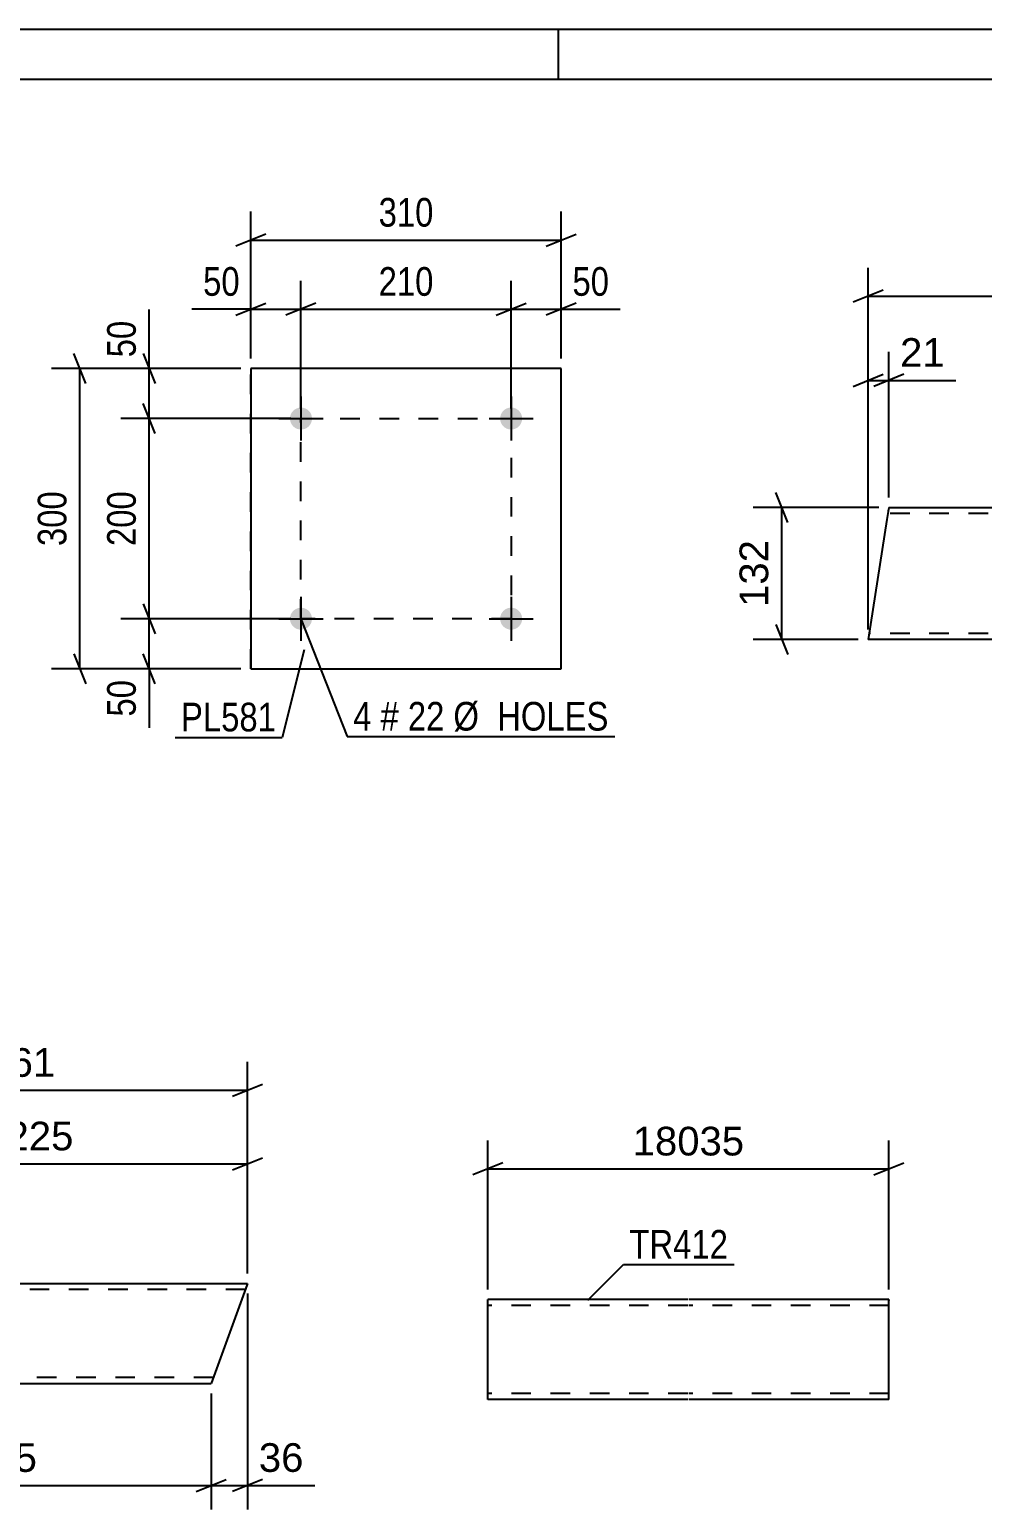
# Model space of a CAD drawing. Header units: millimetres. Extents: x 0 to 3371, y 0 to 1899.
# Drawn here: x 157.1 to 252.3, y 149.1 to 297 of the extents above; entities that cross this region are included whole.
import ezdxf

# ---------------------------------------------------------------- set-up
doc = ezdxf.new("R2010")
doc.units = ezdxf.units.MM
doc.linetypes.add('DXK_LINE_DOT2', pattern=[3.9198, 1.9599, -1.9599])
doc.styles.add('Arial', font='ARIAL.TTF', dxfattribs={"height": 0.2})
doc.styles.add('Arial Narrow', font='ARIALN.TTF', dxfattribs={"height": 0.2})

# ---------------------------------------------------------------- blocks, each defined once
blk = doc.blocks.new('Unknown-203761935-1135 - 11303')
at = {"color": 5, "linetype": 'Continuous'}
for p, q in [((420, 297), (0, 297)), ((210, 292), (210, 297)), ((415, 292), (5, 292))]:
    blk.add_line(p, q, dxfattribs=at)
blk = doc.blocks.new('Part-203761935-6361 - 6355')
at = {"color": 2, "linetype": 'Continuous'}
for p, q in [((135.18, 171.69), (131.54, 161.69)), ((135.18, 171.69), (155.18, 171.69)), ((155.28, 171.69), (178.92, 171.69)), ((178.88, 171.6), (175.28, 161.69)), ((178.92, 171.69), (178.88, 171.6)), ((131.54, 161.69), (155.18, 161.69)), ((155.28, 161.69), (175.28, 161.69))]:
    blk.add_line(p, q, dxfattribs=at)
at = {"color": 7, "linetype": 'DXK_LINE_DOT2'}
for p, q in [((155.18, 171.09), (134.96, 171.09)), ((178.7, 171.09), (155.28, 171.09)), ((155.18, 162.29), (131.76, 162.29)), ((175.5, 162.29), (155.28, 162.29))]:
    blk.add_line(p, q, dxfattribs=at)
blk = doc.blocks.new('Part-203761935-11726 - 11725')
at = {"color": 2, "linetype": 'Continuous'}
for p, q in [((242.99, 249.25), (242.81, 248.05)), ((242.99, 249.25), (280.36, 249.25)), ((280.46, 249.25), (300.46, 249.25)), ((300.46, 249.25), (300.46, 249.16)), ((300.46, 249.16), (300.46, 236.05)), ((242.81, 248.05), (240.92, 236.05)), ((280.36, 236.05), (240.92, 236.05)), ((300.46, 236.05), (280.46, 236.05))]:
    blk.add_line(p, q, dxfattribs=at)
at = {"color": 7, "linetype": 'DXK_LINE_DOT2'}
for p, q in [((280.36, 248.65), (242.9, 248.65)), ((242.98, 249.16), (242.94, 248.9)), ((242.99, 249.25), (242.98, 249.16)), ((300.46, 248.65), (280.46, 248.65)), ((300.46, 248.9), (300.46, 249.25)), ((280.36, 236.65), (241.02, 236.65)), ((300.46, 236.65), (280.46, 236.65))]:
    blk.add_line(p, q, dxfattribs=at)
blk = doc.blocks.new('Part-203761935-1611 - 1595')
at = {"color": 2, "linetype": 'Continuous'}
for p, q in [((222.91, 170.09), (202.91, 170.09)), ((202.91, 160.18), (202.91, 170.09)), ((243.01, 170.09), (223.01, 170.09)), ((243.01, 170.09), (243.01, 170)), ((243.01, 160.09), (243.01, 170)), ((202.91, 160.09), (202.91, 160.18)), ((222.91, 160.09), (202.91, 160.09)), ((243.01, 160.09), (223.01, 160.09))]:
    blk.add_line(p, q, dxfattribs=at)
at = {"color": 7, "linetype": 'DXK_LINE_DOT2'}
for p, q in [((222.91, 169.49), (202.91, 169.49)), ((243.01, 169.49), (223.01, 169.49)), ((202.91, 160.69), (202.91, 160.73)), ((222.91, 160.69), (202.91, 160.69)), ((243.01, 160.69), (223.01, 160.69)), ((243.01, 160.69), (243.01, 160.73))]:
    blk.add_line(p, q, dxfattribs=at)
blk = doc.blocks.new('Bolt-203761935-6947 - 6908')
at = {"linetype": 'Continuous'}
for points in [[(185.35, 238.13, -1), (183.15, 238.13, -1)], [(206.35, 238.13, -1), (204.15, 238.13, -1)]]:
    blk.add_hatch(color=1, dxfattribs=at).paths.add_polyline_path(points)
at = {"color": 1, "linetype": 'Continuous'}
for p, q in [((184.25, 240.33), (184.25, 235.93)), ((205.25, 240.33), (205.25, 235.93)), ((182.05, 238.13), (186.45, 238.13)), ((203.05, 238.13), (207.45, 238.13))]:
    blk.add_line(p, q, dxfattribs=at)
blk = doc.blocks.new('Bolt-203761935-6942 - 6908')
at = {"linetype": 'Continuous'}
for points in [[(185.35, 258.13, -1), (183.15, 258.13, -1)], [(206.35, 258.13, -1), (204.15, 258.13, -1)]]:
    blk.add_hatch(color=1, dxfattribs=at).paths.add_polyline_path(points)
at = {"color": 1, "linetype": 'Continuous'}
for p, q in [((184.25, 260.33), (184.25, 255.93)), ((205.25, 260.33), (205.25, 255.93)), ((182.05, 258.13), (186.45, 258.13)), ((203.05, 258.13), (207.45, 258.13))]:
    blk.add_line(p, q, dxfattribs=at)
blk = doc.blocks.new('Part-203761935-6952 - 6908')
at = {"color": 2, "linetype": 'Continuous'}
for p, q in [((179.25, 263.13), (179.25, 233.13)), ((210.25, 263.13), (179.25, 263.13)), ((210.25, 233.13), (210.25, 263.13)), ((179.25, 233.13), (210.25, 233.13))]:
    blk.add_line(p, q, dxfattribs=at)
at = {"color": 7, "linetype": 'DXK_LINE_DOT2'}
for p, q in [((179.25, 233.13), (179.25, 263.13)), ((210.25, 233.13), (210.25, 263.13))]:
    blk.add_line(p, q, dxfattribs=at)
blk = doc.blocks.new('Rectangle-203761935-7061 - 6908')
at = {"color": 1, "linetype": 'DXK_LINE_DOT2'}
blk.add_lwpolyline([(184.25, 258.13), (205.25, 258.13), (205.25, 238.13), (184.25, 238.13), (184.25, 258.13)], close=True, dxfattribs=at)
blk = doc.blocks.new('StraightDimension-203761935-6417 - 6355')
at = {"color": 7, "linetype": 'Continuous'}
for p, q in [((131.54, 160.69), (131.54, 149.12)), ((175.28, 160.69), (175.28, 149.12)), ((133.04, 152.12), (130.04, 150.92)), ((131.54, 151.52), (175.28, 151.52)), ((173.78, 150.92), (176.78, 152.12))]:
    blk.add_line(p, q, dxfattribs=at)
at = {"color": 0}
blk.add_wipeout([(158.46, 152.27), (158.46, 156.47), (148.36, 156.47), (148.36, 152.27)], dxfattribs=at)
at = {"color": 3, "style": 'Arial'}
blk.add_text('3225', height=2.865, dxfattribs=at).set_placement((148.96, 152.87))
blk = doc.blocks.new('StraightDimension-203761935-6381 - 6355')
at = {"color": 7, "linetype": 'Continuous'}
for p, q in [((135.18, 172.69), (135.18, 186.5)), ((178.92, 172.69), (178.92, 186.5)), ((136.68, 184.25), (133.68, 183.05)), ((135.18, 183.65), (178.92, 183.65)), ((177.42, 183.05), (180.42, 184.25))]:
    blk.add_line(p, q, dxfattribs=at)
at = {"color": 0}
blk.add_wipeout([(162.1, 184.4), (162.1, 188.6), (152, 188.6), (152, 184.4)], dxfattribs=at)
at = {"color": 3, "style": 'Arial'}
blk.add_text('3225', height=2.865, dxfattribs=at).set_placement((152.6, 185))
blk = doc.blocks.new('StraightDimension-203761935-6434 - 6355')
at = {"color": 7, "linetype": 'Continuous'}
for p, q in [((178.92, 170.69), (178.92, 149.12)), ((175.28, 160.69), (175.28, 149.12)), ((173.78, 150.92), (176.78, 152.12)), ((175.28, 151.52), (178.92, 151.52)), ((180.42, 152.12), (177.42, 150.92)), ((178.92, 151.52), (185.62, 151.52)), ((178.92, 151.52), (185.62, 151.52))]:
    blk.add_line(p, q, dxfattribs=at)
at = {"color": 0}
blk.add_wipeout([(185.09, 152.27), (185.09, 156.47), (179.44, 156.47), (179.44, 152.27)], dxfattribs=at)
at = {"color": 3, "style": 'Arial'}
blk.add_text('36', height=2.865, dxfattribs=at).set_placement((180.04, 152.87))
blk = doc.blocks.new('StraightDimension-203761935-6452 - 6355')
at = {"color": 7, "linetype": 'Continuous'}
for p, q in [((131.54, 162.69), (131.54, 193.85)), ((178.92, 172.69), (178.92, 193.85)), ((133.04, 191.6), (130.04, 190.4)), ((131.54, 191), (178.92, 191)), ((177.42, 190.4), (180.42, 191.6))]:
    blk.add_line(p, q, dxfattribs=at)
at = {"color": 0}
blk.add_wipeout([(160.28, 191.75), (160.28, 195.95), (150.18, 195.95), (150.18, 191.75)], dxfattribs=at)
at = {"color": 3, "style": 'Arial'}
blk.add_text('3261', height=2.865, dxfattribs=at).set_placement((150.78, 192.35))
blk = doc.blocks.new('StraightDimension-203761935-11774 - 11725')
at = {"color": 7, "linetype": 'Continuous'}
for p, q in [((232.89, 247.75), (231.69, 250.75)), ((241.99, 249.25), (229.44, 249.25)), ((232.29, 236.05), (232.29, 249.25)), ((231.69, 237.55), (232.89, 234.55)), ((239.92, 236.05), (229.44, 236.05))]:
    blk.add_line(p, q, dxfattribs=at)
at = {"color": 0}
blk.add_wipeout([(231.54, 246.58), (227.34, 246.58), (227.34, 238.71), (231.54, 238.71)], dxfattribs=at)
at = {"color": 3, "style": 'Arial'}
blk.add_text('132', height=2.865, rotation=90.0002, dxfattribs=at).set_placement((230.94, 239.31))
blk = doc.blocks.new('StraightDimension-203761935-11737 - 11725')
at = {"color": 7, "linetype": 'Continuous'}
for p, q in [((240.92, 237.05), (240.92, 264.8)), ((242.99, 250.25), (242.99, 264.8)), ((239.42, 261.35), (242.42, 262.55)), ((240.92, 261.95), (242.99, 261.95)), ((244.49, 262.55), (241.49, 261.35)), ((242.99, 261.95), (249.69, 261.95)), ((242.99, 261.95), (249.69, 261.95))]:
    blk.add_line(p, q, dxfattribs=at)
at = {"color": 0}
blk.add_wipeout([(249.17, 262.7), (249.17, 266.9), (243.52, 266.9), (243.52, 262.7)], dxfattribs=at)
at = {"color": 3, "style": 'Arial'}
blk.add_text('21', height=2.865, dxfattribs=at).set_placement((244.12, 263.3))
blk = doc.blocks.new('StraightDimension-203761935-11756 - 11725')
at = {"color": 7, "linetype": 'Continuous'}
for p, q in [((240.92, 237.05), (240.92, 273.2)), ((300.46, 250.25), (300.46, 273.2)), ((242.42, 270.95), (239.42, 269.75)), ((298.96, 269.75), (301.96, 270.95)), ((240.92, 270.35), (300.46, 270.35))]:
    blk.add_line(p, q, dxfattribs=at)
at = {"color": 0}
blk.add_wipeout([(276.85, 271.1), (276.85, 275.3), (264.53, 275.3), (264.53, 271.1)], dxfattribs=at)
at = {"color": 3, "style": 'Arial'}
blk.add_text('18057', height=2.865, dxfattribs=at).set_placement((265.13, 271.7))
blk = doc.blocks.new('StraightDimension-203761935-1616 - 1595')
at = {"color": 7, "linetype": 'Continuous'}
for p, q in [((202.91, 171.09), (202.91, 185.99)), ((243.01, 171.09), (243.01, 185.99)), ((204.41, 183.74), (201.41, 182.54)), ((241.51, 182.54), (244.51, 183.74)), ((202.91, 183.14), (243.01, 183.14))]:
    blk.add_line(p, q, dxfattribs=at)
at = {"color": 0}
blk.add_wipeout([(229.12, 183.89), (229.12, 188.09), (216.8, 188.09), (216.8, 183.89)], dxfattribs=at)
at = {"color": 3, "style": 'Arial'}
blk.add_text('18035', height=2.865, dxfattribs=at).set_placement((217.4, 184.49))
blk = doc.blocks.new('StraightDimension-203761935-7019 - 6908')
at = {"color": 7, "linetype": 'Continuous'}
for p, q in [((168.49, 239.63), (169.69, 236.63)), ((183.25, 238.13), (166.24, 238.13)), ((169.09, 233.13), (169.09, 238.13)), ((169.69, 231.63), (168.49, 234.63)), ((178.25, 233.13), (166.24, 233.13)), ((169.09, 233.13), (169.09, 227.22)), ((169.09, 233.13), (169.09, 227.22))]:
    blk.add_line(p, q, dxfattribs=at)
at = {"color": 0}
blk.add_wipeout([(168.34, 232.6), (164.14, 232.6), (164.14, 227.75), (168.34, 227.75)], dxfattribs=at)
at = {"color": 3, "style": 'Arial Narrow'}
blk.add_text('50', height=2.863, rotation=90.0002, dxfattribs=at).set_placement((167.74, 228.35))
blk = doc.blocks.new('StraightDimension-203761935-6965 - 6908')
at = {"color": 7, "linetype": 'Continuous'}
for p, q in [((179.25, 264.13), (179.25, 271.9)), ((184.25, 259.13), (184.25, 271.9)), ((177.75, 268.45), (180.75, 269.65)), ((185.75, 269.65), (182.75, 268.45)), ((179.25, 269.05), (173.35, 269.05)), ((179.25, 269.05), (173.35, 269.05)), ((179.25, 269.05), (184.25, 269.05))]:
    blk.add_line(p, q, dxfattribs=at)
at = {"color": 0}
blk.add_wipeout([(178.73, 269.8), (178.73, 274), (173.87, 274), (173.87, 269.8)], dxfattribs=at)
at = {"color": 3, "style": 'Arial Narrow'}
blk.add_text('50', height=2.863, dxfattribs=at).set_placement((174.47, 270.4))
blk = doc.blocks.new('StraightDimension-203761935-6954 - 6908')
at = {"color": 7, "linetype": 'Continuous'}
for p, q in [((179.25, 264.13), (179.25, 278.81)), ((210.25, 264.13), (210.25, 278.81)), ((180.75, 276.56), (177.75, 275.36)), ((208.75, 275.36), (211.75, 276.56)), ((179.25, 275.96), (210.25, 275.96))]:
    blk.add_line(p, q, dxfattribs=at)
at = {"color": 0}
blk.add_wipeout([(198.09, 276.71), (198.09, 280.91), (191.41, 280.91), (191.41, 276.71)], dxfattribs=at)
at = {"color": 3, "style": 'Arial Narrow'}
blk.add_text('310', height=2.863, dxfattribs=at).set_placement((192.01, 277.31))
blk = doc.blocks.new('StraightDimension-203761935-6978 - 6908')
at = {"color": 7, "linetype": 'Continuous'}
for p, q in [((184.25, 259.13), (184.25, 271.9)), ((205.25, 259.13), (205.25, 271.9)), ((185.75, 269.65), (182.75, 268.45)), ((203.75, 268.45), (206.75, 269.65)), ((184.25, 269.05), (205.25, 269.05))]:
    blk.add_line(p, q, dxfattribs=at)
at = {"color": 0}
blk.add_wipeout([(198.09, 269.8), (198.09, 274), (191.41, 274), (191.41, 269.8)], dxfattribs=at)
at = {"color": 3, "style": 'Arial Narrow'}
blk.add_text('210', height=2.863, dxfattribs=at).set_placement((192.01, 270.4))
blk = doc.blocks.new('StraightDimension-203761935-6994 - 6908')
at = {"color": 7, "linetype": 'Continuous'}
for p, q in [((205.25, 259.13), (205.25, 271.9)), ((210.25, 264.13), (210.25, 271.9)), ((203.75, 268.45), (206.75, 269.65)), ((211.75, 269.65), (208.75, 268.45)), ((205.25, 269.05), (210.25, 269.05)), ((210.25, 269.05), (216.16, 269.05)), ((210.25, 269.05), (216.16, 269.05))]:
    blk.add_line(p, q, dxfattribs=at)
at = {"color": 0}
blk.add_wipeout([(215.63, 269.8), (215.63, 274), (210.78, 274), (210.78, 269.8)], dxfattribs=at)
at = {"color": 3, "style": 'Arial Narrow'}
blk.add_text('50', height=2.863, dxfattribs=at).set_placement((211.38, 270.4))
blk = doc.blocks.new('StraightDimension-203761935-7008 - 6908')
at = {"color": 7, "linetype": 'Continuous'}
for p, q in [((162.76, 261.63), (161.56, 264.63)), ((178.25, 263.13), (159.31, 263.13)), ((162.16, 233.13), (162.16, 263.13)), ((161.56, 234.63), (162.76, 231.63)), ((178.25, 233.13), (159.31, 233.13))]:
    blk.add_line(p, q, dxfattribs=at)
at = {"color": 0}
blk.add_wipeout([(161.41, 251.47), (157.21, 251.47), (157.21, 244.79), (161.41, 244.79)], dxfattribs=at)
at = {"color": 3, "style": 'Arial Narrow'}
blk.add_text('300', height=2.863, rotation=90.0002, dxfattribs=at).set_placement((160.81, 245.39))
blk = doc.blocks.new('StraightDimension-203761935-7032 - 6908')
at = {"color": 7, "linetype": 'Continuous'}
for p, q in [((169.69, 256.63), (168.49, 259.63)), ((183.25, 258.13), (166.24, 258.13)), ((169.09, 238.13), (169.09, 258.13)), ((168.49, 239.63), (169.69, 236.63)), ((183.25, 238.13), (166.24, 238.13))]:
    blk.add_line(p, q, dxfattribs=at)
at = {"color": 0}
blk.add_wipeout([(168.34, 251.47), (164.14, 251.47), (164.14, 244.79), (168.34, 244.79)], dxfattribs=at)
at = {"color": 3, "style": 'Arial Narrow'}
blk.add_text('200', height=2.863, rotation=90.0002, dxfattribs=at).set_placement((167.74, 245.39))
blk = doc.blocks.new('StraightDimension-203761935-7048 - 6908')
at = {"color": 7, "linetype": 'Continuous'}
for p, q in [((169.09, 263.13), (169.09, 269.03)), ((169.09, 263.13), (169.09, 269.03)), ((168.49, 264.63), (169.69, 261.63)), ((178.25, 263.13), (166.24, 263.13)), ((169.09, 258.13), (169.09, 263.13)), ((169.69, 256.63), (168.49, 259.63)), ((183.25, 258.13), (166.24, 258.13))]:
    blk.add_line(p, q, dxfattribs=at)
at = {"color": 0}
blk.add_wipeout([(168.34, 268.51), (164.14, 268.51), (164.14, 263.65), (168.34, 263.65)], dxfattribs=at)
at = {"color": 3, "style": 'Arial Narrow'}
blk.add_text('50', height=2.863, rotation=90.0002, dxfattribs=at).set_placement((167.74, 264.25))
blk = doc.blocks.new('Mark-203761935-1607 - 1595')
at = {"color": 0}
blk.add_wipeout([(226.93, 174.18), (226.93, 177.18), (217.07, 177.18), (217.07, 174.18)], dxfattribs=at)
blk.add_wipeout([(226.93, 174.18), (226.93, 177.18), (217.07, 177.18), (217.07, 174.18)], dxfattribs=at)
at = {"color": 30, "linetype": 'Continuous'}
for p, q in [((212.93, 170.04), (216.47, 173.58)), ((216.47, 173.58), (227.53, 173.58))]:
    blk.add_line(p, q, dxfattribs=at)
at = {"color": 3, "style": 'Arial Narrow'}
blk.add_text('TR412', height=2.863, dxfattribs=at).set_placement((217.07, 174.18))
blk = doc.blocks.new('MarkSet-203761935-7108 - 6908')
at = {"color": 0}
for points in [[(191.3, 226.95), (191.3, 229.95), (189.47, 229.95), (189.47, 226.95)], [(194.03, 226.95), (194.03, 229.95), (192.2, 229.95), (192.2, 226.95)], [(198.58, 226.95), (198.58, 229.95), (194.93, 229.95), (194.93, 226.95)], [(215.01, 226.95), (215.01, 229.95), (199.48, 229.95), (199.48, 226.95)]]:
    blk.add_wipeout(points, dxfattribs=at)
for points in [[(191.3, 226.95), (191.3, 229.95), (189.47, 229.95), (189.47, 226.95)], [(194.03, 226.95), (194.03, 229.95), (192.2, 229.95), (192.2, 226.95)], [(198.58, 226.95), (198.58, 229.95), (194.93, 229.95), (194.93, 226.95)], [(215.01, 226.95), (215.01, 229.95), (199.48, 229.95), (199.48, 226.95)]]:
    blk.add_wipeout(points, dxfattribs=at)
at = {"color": 7, "linetype": 'Continuous'}
for p, q in [((184.25, 238.13), (188.87, 226.35)), ((188.87, 226.35), (215.61, 226.35))]:
    blk.add_line(p, q, dxfattribs=at)
at = {"color": 3, "style": 'Arial Narrow'}
for s, height, p in [('4', 2.86, (189.47, 226.95)), ('#', 2.86, (192.2, 226.95)), ('22', 2.863, (194.93, 226.95)), ('Ø  HOLES', 2.863, (199.48, 226.95))]:
    blk.add_text(s, height=height, dxfattribs=at).set_placement(p)
blk = doc.blocks.new('Mark-203761935-6948 - 6908')
at = {"color": 0}
blk.add_wipeout([(181.76, 226.87), (181.76, 229.87), (172.26, 229.87), (172.26, 226.87)], dxfattribs=at)
blk.add_wipeout([(181.76, 226.87), (181.76, 229.87), (172.26, 229.87), (172.26, 226.87)], dxfattribs=at)
at = {"color": 30, "linetype": 'Continuous'}
for p in [(184.57, 235.02), (171.66, 226.27)]:
    blk.add_line(p, (182.36, 226.27), dxfattribs=at)
at = {"color": 3, "style": 'Arial Narrow'}
blk.add_text('PL581', height=2.863, dxfattribs=at).set_placement((172.26, 226.87))

msp = doc.modelspace()

# ---------------------------------------------------------------- block references
for name in ['Unknown-203761935-1135 - 11303', 'Part-203761935-6952 - 6908', 'Bolt-203761935-6942 - 6908', 'Rectangle-203761935-7061 - 6908', 'Part-203761935-11726 - 11725', 'Bolt-203761935-6947 - 6908', 'Part-203761935-6361 - 6355', 'Part-203761935-1611 - 1595']:
    msp.add_blockref(name, (0, 0))

# ---------------------------------------------------------------- next in the draw order: block references
for name in ['StraightDimension-203761935-6965 - 6908', 'StraightDimension-203761935-11774 - 11725', 'StraightDimension-203761935-7019 - 6908', 'MarkSet-203761935-7108 - 6908', 'StraightDimension-203761935-6381 - 6355', 'StraightDimension-203761935-1616 - 1595', 'StraightDimension-203761935-6417 - 6355']:
    msp.add_blockref(name, (0, 0))

# ---------------------------------------------------------------- next in the draw order: block references
for name in ['StraightDimension-203761935-6954 - 6908', 'StraightDimension-203761935-11737 - 11725', 'Mark-203761935-1607 - 1595', 'StraightDimension-203761935-6434 - 6355']:
    msp.add_blockref(name, (0, 0))

# ---------------------------------------------------------------- next in the draw order: block references
for name in ['StraightDimension-203761935-11756 - 11725', 'StraightDimension-203761935-6978 - 6908', 'StraightDimension-203761935-7008 - 6908', 'StraightDimension-203761935-6452 - 6355']:
    msp.add_blockref(name, (0, 0))

# ---------------------------------------------------------------- next in the draw order: block references
for name in ['StraightDimension-203761935-6994 - 6908', 'StraightDimension-203761935-7032 - 6908', 'Mark-203761935-6948 - 6908']:
    msp.add_blockref(name, (0, 0))

# ---------------------------------------------------------------- next in the draw order: block references
msp.add_blockref('StraightDimension-203761935-7048 - 6908', (0, 0))

doc.saveas('drawing.dxf')
